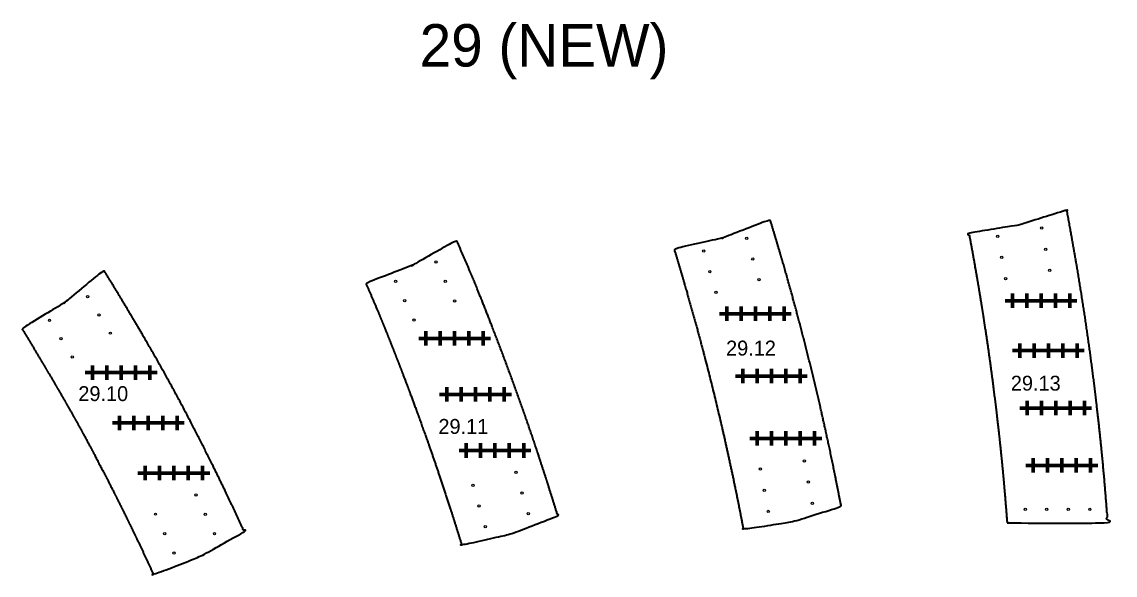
# Model space of a CAD drawing. Header units: inches. Extents: x -1683 to 11264, y -1696 to 865.
# Drawn here: x 9464.7 to 9769.4, y -1480.9 to -1326.8 of the extents above; entities that cross this region are included whole.
import ezdxf

# ---------------------------------------------------------------- set-up
doc = ezdxf.new("R2010")
doc.units = ezdxf.units.IN
doc.header["$MEASUREMENT"] = 0
doc.header["$PDMODE"] = 2
doc.header["$PDSIZE"] = 2
for name, color, linetype, lineweight in [('Annotation', 7, 'Continuous', 9), ('Drilling', 3, 'Continuous', 13), ('Engrave', 4, 'Continuous', 50)]:
    doc.layers.add(name, color=color, linetype=linetype, lineweight=lineweight)
doc.styles.add('Tw Cen MT', font='')
doc.styles.get('Tw Cen MT').set_extended_font_data('Tw Cen MT')

# ---------------------------------------------------------------- blocks, each defined once
blk = doc.blocks.new('*U2608')
at = {"layer": 'Engrave'}
blk.add_point((0, 0), dxfattribs=at)
blk = doc.blocks.new('*U2609')
at = {"layer": 'Engrave', "color": 0, "linetype": 'ByBlock', "lineweight": -2, "transparency": 16777216}
for p in [(0, 0), (4, 0), (8, 0), (12, 0), (16, 0)]:
    blk.add_blockref('*U2608', p, dxfattribs=at)
blk = doc.blocks.new('*U2610')
at = {"layer": 'Engrave'}
blk.add_point((0, 0), dxfattribs=at)
blk = doc.blocks.new('*U2611')
at = {"layer": 'Engrave', "color": 0, "linetype": 'ByBlock', "lineweight": -2, "transparency": 16777216}
for p in [(0, 0), (4, 0), (8, 0), (12, 0), (16, 0)]:
    blk.add_blockref('*U2610', p, dxfattribs=at)
blk = doc.blocks.new('*U2612')
at = {"layer": 'Engrave'}
blk.add_point((0, 0), dxfattribs=at)
blk = doc.blocks.new('*U2613')
at = {"layer": 'Engrave', "color": 0, "linetype": 'ByBlock', "lineweight": -2, "transparency": 16777216}
for p in [(0, 0), (4, 0), (8, 0), (12, 0), (16, 0)]:
    blk.add_blockref('*U2612', p, dxfattribs=at)
blk = doc.blocks.new('*U2614')
at = {"layer": 'Engrave'}
blk.add_point((0, 0), dxfattribs=at)
blk = doc.blocks.new('*U2615')
at = {"layer": 'Engrave', "color": 0, "linetype": 'ByBlock', "lineweight": -2, "transparency": 16777216}
for p in [(0, 0), (4, 0), (8, 0), (12, 0), (16, 0)]:
    blk.add_blockref('*U2614', p, dxfattribs=at)
blk = doc.blocks.new('*U2616')
at = {"layer": 'Engrave'}
blk.add_point((0, 0), dxfattribs=at)
blk = doc.blocks.new('*U2617')
at = {"layer": 'Engrave', "color": 0, "linetype": 'ByBlock', "lineweight": -2, "transparency": 16777216}
for p in [(0, 0), (4, 0), (8, 0), (12, 0), (16, 0)]:
    blk.add_blockref('*U2616', p, dxfattribs=at)
blk = doc.blocks.new('*U2618')
at = {"layer": 'Engrave'}
blk.add_point((0, 0), dxfattribs=at)
blk = doc.blocks.new('*U2619')
at = {"layer": 'Engrave', "color": 0, "linetype": 'ByBlock', "lineweight": -2, "transparency": 16777216}
for p in [(0, 0), (4, 0), (8, 0), (12, 0), (16, 0)]:
    blk.add_blockref('*U2618', p, dxfattribs=at)
blk = doc.blocks.new('*U2620')
at = {"layer": 'Engrave'}
blk.add_point((0, 0), dxfattribs=at)
blk = doc.blocks.new('*U2621')
at = {"layer": 'Engrave', "color": 0, "linetype": 'ByBlock', "lineweight": -2, "transparency": 16777216}
for p in [(0, 0), (4, 0), (8, 0), (12, 0), (16, 0)]:
    blk.add_blockref('*U2620', p, dxfattribs=at)
blk = doc.blocks.new('*U2622')
at = {"layer": 'Engrave'}
blk.add_point((0, 0), dxfattribs=at)
blk = doc.blocks.new('*U2623')
at = {"layer": 'Engrave', "color": 0, "linetype": 'ByBlock', "lineweight": -2, "transparency": 16777216}
for p in [(0, 0), (4, 0), (8, 0), (12, 0), (16, 0)]:
    blk.add_blockref('*U2622', p, dxfattribs=at)
blk = doc.blocks.new('*U2624')
at = {"layer": 'Engrave'}
blk.add_point((0, 0), dxfattribs=at)
blk = doc.blocks.new('*U2625')
at = {"layer": 'Engrave', "color": 0, "linetype": 'ByBlock', "lineweight": -2, "transparency": 16777216}
for p in [(0, 0), (4, 0), (8, 0), (12, 0), (16, 0)]:
    blk.add_blockref('*U2624', p, dxfattribs=at)
blk = doc.blocks.new('*U2626')
at = {"layer": 'Engrave'}
blk.add_point((0, 0), dxfattribs=at)
blk = doc.blocks.new('*U2627')
at = {"layer": 'Engrave', "color": 0, "linetype": 'ByBlock', "lineweight": -2, "transparency": 16777216}
for p in [(0, 0), (4, 0), (8, 0), (12, 0), (16, 0)]:
    blk.add_blockref('*U2626', p, dxfattribs=at)
blk = doc.blocks.new('*U2628')
at = {"layer": 'Engrave'}
blk.add_point((0, 0), dxfattribs=at)
blk = doc.blocks.new('*U2629')
at = {"layer": 'Engrave', "color": 0, "linetype": 'ByBlock', "lineweight": -2, "transparency": 16777216}
for p in [(0, 0), (4, 0), (8, 0), (12, 0), (16, 0)]:
    blk.add_blockref('*U2628', p, dxfattribs=at)
blk = doc.blocks.new('*U2630')
at = {"layer": 'Engrave'}
blk.add_point((0, 0), dxfattribs=at)
blk = doc.blocks.new('*U2631')
at = {"layer": 'Engrave', "color": 0, "linetype": 'ByBlock', "lineweight": -2, "transparency": 16777216}
for p in [(0, 0), (4, 0), (8, 0), (12, 0), (16, 0)]:
    blk.add_blockref('*U2630', p, dxfattribs=at)
blk = doc.blocks.new('*U2632')
at = {"layer": 'Engrave'}
blk.add_point((0, 0), dxfattribs=at)
blk = doc.blocks.new('*U2633')
at = {"layer": 'Engrave', "color": 0, "linetype": 'ByBlock', "lineweight": -2, "transparency": 16777216}
for p in [(0, 0), (4, 0), (8, 0), (12, 0), (16, 0)]:
    blk.add_blockref('*U2632', p, dxfattribs=at)

msp = doc.modelspace()

# ---------------------------------------------------------------- linework, layer by layer
for points, weights, knots in [([(9739.26382, -1466.32246), (9738.92344, -1462.0484), (9738.58299, -1457.85603), (9738.09396, -1452.50668), (9737.9769, -1451.27023), (9737.73407, -1448.78851), (9737.60861, -1447.54604), (9737.22082, -1443.81376), (9736.94708, -1441.31911), (9736.34714, -1436.09041), (9736.01942, -1433.36053), (9735.33573, -1427.91517), (9734.97936, -1425.19687), (9733.8647, -1417.05583), (9733.0591, -1411.63509), (9731.32594, -1400.80757), (9730.3989, -1395.40436), (9729.14147, -1388.54043), (9728.86723, -1387.06897), (9728.58847, -1385.59836), (9733.18869, -1384.86119), (9737.78892, -1384.12402), (9742.38914, -1383.38686), (9742.4362, -1383.37931), (9742.4826, -1383.36843), (9742.5281, -1383.35427), (9746.97652, -1381.9697), (9751.42493, -1380.58512), (9755.87335, -1379.20055), (9756.32685, -1381.57239), (9757.75969, -1389.26521), (9759.97843, -1402.29526), (9762.35497, -1418.29896), (9764.37792, -1434.30307), (9766.08104, -1450.30533), (9766.92867, -1460.98698), (9767.35206, -1466.32246), (9757.98931, -1466.32246), (9748.62656, -1466.32246), (9739.26382, -1466.32246)], [1, 1, 1, 1, 1, 1, 1, 1, 1, 1, 1, 1, 1, 1, 1, 1, 1, 1, 1, 1, 1, 1, 1, 0.998300176843, 0.998300176843, 1, 1, 1, 1, 1, 1, 1, 1, 1, 1, 1, 1, 1, 1, 1], [0, 0, 0, 0, 12.946381807, 12.946381807, 16.860541001, 16.860541001, 20.774700196, 20.774700196, 28.603018585, 28.603018585, 37.140264907, 37.140264907, 45.677511229, 45.677511229, 62.752003873, 62.752003873, 79.826496516, 79.826496516, 84.488953554, 84.488953554, 84.488953554, 85.488953554, 85.488953554, 85.488953554, 85.631805057, 85.631805057, 85.631805057, 86.631805057, 86.631805057, 86.631805057, 93.876085816, 110.106450585, 126.28169911, 142.409667031, 158.497990927, 174.554142834, 174.554142834, 174.554142834, 175.554142834, 175.554142834, 175.554142834, 175.554142834]), ([(9660.06145, -1386.93091), (9660.10795, -1386.92025), (9660.15356, -1386.90629), (9660.19806, -1386.88912), (9664.54058, -1385.21305), (9668.8831, -1383.53699), (9673.22562, -1381.86093), (9673.94027, -1384.19262), (9676.24285, -1391.83674), (9679.9312, -1404.81863), (9684.10249, -1420.82295), (9687.90449, -1436.82713), (9690.83554, -1450.47013), (9692.47614, -1458.78152), (9693.04263, -1461.74433), (9688.59422, -1463.12891), (9684.1458, -1464.51348), (9679.69738, -1465.89806), (9679.65188, -1465.91222), (9679.60548, -1465.9231), (9679.55842, -1465.93064), (9674.9582, -1466.66781), (9670.35798, -1467.40498), (9665.75775, -1468.14215), (9663.44855, -1455.95986), (9660.82908, -1443.83561), (9654.62387, -1418.28209), (9650.95923, -1404.87101), (9646.76126, -1391.06776), (9646.60608, -1390.55952), (9646.45034, -1390.05147), (9650.98738, -1389.01128), (9655.52442, -1387.97109), (9660.06145, -1386.93091)], [1, 0.998297146244, 0.998297146244, 1, 1, 1, 1, 1, 1, 1, 1, 1, 1, 1, 1, 1, 1, 1, 0.998300176843, 0.998300176843, 1, 1, 1, 1, 1, 1, 1, 1, 1, 1, 1, 1, 1, 1], [0, 0, 0, 0, 0.142978845, 0.142978845, 0.142978845, 1.142978845, 1.142978845, 1.142978845, 8.459088632, 25.092300025, 41.626824528, 58.072114194, 74.43720209, 83.486473961, 83.486473961, 83.486473961, 84.486473961, 84.486473961, 84.486473961, 84.629325465, 84.629325465, 84.629325465, 85.629325465, 85.629325465, 85.629325465, 124.252243088, 124.252243088, 167.537617748, 167.537617748, 169.19294061, 169.19294061, 169.19294061, 170.19294061, 170.19294061, 170.19294061, 170.19294061]), ([(9573.55024, -1394.5535), (9573.59468, -1394.5362), (9573.63777, -1394.51576), (9573.67929, -1394.4923), (9577.73272, -1392.20215), (9581.78615, -1389.912), (9585.83958, -1387.62185), (9586.39828, -1388.85981), (9589.29274, -1395.37047), (9594.10211, -1407.27615), (9600.25153, -1423.27707), (9605.96655, -1439.2844), (9610.51878, -1452.97433), (9613.13859, -1461.33609), (9614.05931, -1464.34013), (9609.71679, -1466.0162), (9605.37427, -1467.69226), (9601.03175, -1469.36833), (9600.98725, -1469.3855), (9600.94163, -1469.39945), (9600.89514, -1469.41011), (9596.3581, -1470.4503), (9591.82107, -1471.49049), (9587.28403, -1472.53067), (9585.40889, -1466.41327), (9583.45356, -1460.3221), (9579.96608, -1449.92697), (9578.47391, -1445.61076), (9575.89816, -1438.3825), (9574.83473, -1435.45886), (9572.66792, -1429.62613), (9571.56108, -1426.70709), (9569.84508, -1422.25724), (9569.2507, -1420.72926), (9568.18654, -1418.01464), (9567.7182, -1416.82647), (9566.78519, -1414.47568), (9566.31917, -1413.31009), (9564.91953, -1409.84423), (9563.98425, -1407.5749), (9562.67165, -1404.48554), (9562.30267, -1403.62737), (9561.47464, -1401.72695), (9561.0094, -1400.67668), (9560.53519, -1399.62146), (9564.87354, -1397.93214), (9569.21189, -1396.24282), (9573.55024, -1394.5535)], [1, 0.998297802494, 0.998297802494, 1, 1, 1, 1, 1, 1, 1, 1, 1, 1, 1, 1, 1, 1, 1, 0.998297146244, 0.998297146244, 1, 1, 1, 1, 1, 1, 1, 1, 1, 1, 1, 1, 1, 1, 1, 1, 1, 1, 1, 1, 1, 1, 1, 1, 1, 1, 1, 1], [0, 0, 0, 0, 0.14295128, 0.14295128, 0.14295128, 1.14295128, 1.14295128, 1.14295128, 5.217592484, 22.519075214, 39.652130859, 56.643222767, 73.50413852, 82.929856356, 82.929856356, 82.929856356, 83.929856356, 83.929856356, 83.929856356, 84.072835201, 84.072835201, 84.072835201, 85.072835201, 85.072835201, 85.072835201, 105.004195818, 105.004195818, 119.213307134, 119.213307134, 128.925295155, 128.925295155, 138.637283176, 138.637283176, 143.710745658, 143.710745658, 147.64356114, 147.64356114, 151.576376622, 151.576376622, 159.442007585, 159.442007585, 162.500500928, 162.500500928, 166.270648806, 166.270648806, 166.270648806, 167.270648806, 167.270648806, 167.270648806, 167.270648806]), ([(9476.63841, -1404.92186), (9476.67903, -1404.89706), (9476.71778, -1404.86942), (9476.75447, -1404.8391), (9480.34999, -1401.86695), (9483.9455, -1398.89481), (9487.54102, -1395.92266), (9490.11944, -1400.07943), (9495.8212, -1409.54615), (9504.42188, -1424.32673), (9512.97543, -1440.35925), (9520.33467, -1455.16024), (9524.82464, -1464.63346), (9526.68422, -1468.75388), (9522.63079, -1471.04403), (9518.57736, -1473.33418), (9514.52393, -1475.62433), (9514.48241, -1475.64779), (9514.43932, -1475.66822), (9514.39488, -1475.68553), (9510.05653, -1477.37485), (9505.71818, -1479.06416), (9501.37983, -1480.75348), (9501.24607, -1480.45583), (9501.11159, -1480.15777), (9500.36184, -1478.50238), (9499.73324, -1477.13804), (9498.35801, -1474.19374), (9497.6075, -1472.61126), (9496.06315, -1469.39013), (9495.26719, -1467.74664), (9493.6722, -1464.48103), (9492.87036, -1462.85411), (9490.45028, -1457.99181), (9488.81733, -1454.7747), (9485.60695, -1448.59181), (9484.03246, -1445.6231), (9481.50597, -1440.97197), (9480.57078, -1439.27401), (9478.67796, -1435.88736), (9477.71608, -1434.19059), (9475.49081, -1430.31039), (9474.21862, -1428.12416), (9471.78467, -1423.9847), (9470.6236, -1422.02641), (9468.30756, -1418.15074), (9467.14905, -1416.22906), (9465.5567, -1413.61899), (9465.12545, -1412.91524), (9464.69366, -1412.21403), (9468.67524, -1409.7833), (9472.65683, -1407.35258), (9476.63841, -1404.92186)], [1, 0.998304529919, 0.998304529919, 1, 1, 1, 1, 1, 1, 1, 1, 1, 1, 1, 1, 1, 1, 0.998297802494, 0.998297802494, 1, 1, 1, 1, 1, 1, 1, 1, 1, 1, 1, 1, 1, 1, 1, 1, 1, 1, 1, 1, 1, 1, 1, 1, 1, 1, 1, 1, 1, 1, 1, 1, 1, 1], [0, 0, 0, 0, 0.142668394, 0.142668394, 0.142668394, 1.142668394, 1.142668394, 1.142668394, 15.817343142, 34.292551756, 52.439631841, 70.318766486, 83.880838684, 83.880838684, 83.880838684, 84.880838684, 84.880838684, 84.880838684, 85.023789964, 85.023789964, 85.023789964, 86.023789964, 86.023789964, 86.023789964, 87.087274295, 87.087274295, 91.920906503, 91.920906503, 97.456941091, 97.456941091, 103.107663886, 103.107663886, 108.758386682, 108.758386682, 120.059832272, 120.059832272, 130.662916611, 130.662916611, 136.823573009, 136.823573009, 142.984229406, 142.984229406, 150.875604645, 150.875604645, 157.86316391, 157.86316391, 164.850723175, 164.850723175, 167.442625756, 167.442625756, 167.442625756, 168.442625756, 168.442625756, 168.442625756, 168.442625756])]:
    msp.add_rational_spline(points, weights, degree=3, knots=knots)
at = {"layer": 'Drilling'}
for centre in [(9736.64046, -1386.49937), (9748.92657, -1384.19687), (9666.68422, -1387.04781), (9654.70404, -1390.61507), (9737.74566, -1392.3967), (9750.03177, -1390.0942), (9580.12005, -1393.64751), (9668.3965, -1392.79829), (9656.41632, -1396.36555), (9670.10879, -1398.54878), (9738.85086, -1398.29403), (9751.13697, -1395.99153), (9568.83092, -1399.01458), (9582.69624, -1399.0663), (9483.00745, -1403.30092), (9571.40711, -1404.43337), (9585.27244, -1404.48508), (9658.12861, -1402.11604), (9472.40643, -1409.92425), (9486.18664, -1408.38941), (9573.98331, -1409.85215), (9489.36584, -1413.4779), (9475.58563, -1415.01274), (9478.76482, -1420.10122), (9682.78025, -1449.04866), (9602.38105, -1452.27556), (9670.49414, -1451.35116), (9590.40087, -1455.84282), (9683.88545, -1454.94599), (9513.2361, -1458.52318), (9604.09333, -1458.02604), (9671.59934, -1457.24849), (9592.11315, -1461.5933), (9684.99065, -1460.84332), (9744.30794, -1462.57246), (9750.30794, -1462.57246), (9756.30794, -1462.57246), (9762.30794, -1462.57246), (9501.94697, -1463.89026), (9515.8123, -1463.94197), (9605.80562, -1463.77653), (9672.70454, -1463.14582), (9593.82544, -1467.34379), (9504.52317, -1469.30904), (9518.38849, -1469.36075), (9507.09936, -1474.72782)]:
    msp.add_circle(centre, 0.3225, dxfattribs=at)

# ---------------------------------------------------------------- block references
at = {"layer": 'Engrave', "xscale": -1}
for name, p in [('*U2633', (9756.71516, -1404.43299)), ('*U2621', (9677.11726, -1408.04994)), ('*U2619', (9593.28216, -1414.94062)), ('*U2631', (9758.76609, -1418.32246)), ('*U2613', (9500.36575, -1424.47747)), ('*U2623', (9681.5673, -1425.41347)), ('*U2617', (9599.1112, -1430.55088)), ('*U2629', (9760.8032, -1434.32246)), ('*U2611', (9507.94647, -1438.45715)), ('*U2625', (9685.58219, -1442.777)), ('*U2615', (9604.54437, -1446.16115)), ('*U2627', (9762.49471, -1450.32246)), ('*U2609', (9515.04807, -1452.43682))]:
    msp.add_blockref(name, p, dxfattribs=at)

# ---------------------------------------------------------------- texts
at = {"color": 7, "insert": (9575.55, -1342.77355), "char_height": 11.8125, "attachment_point": 7, "line_spacing_factor": 0.481418, "style": 'Tw Cen MT'}
msp.add_mtext('29 (NEW)', dxfattribs=at)
at = {"layer": 'Annotation', "color": 7, "char_height": 7, "attachment_point": 7, "line_spacing_factor": 0.481418, "style": 'Tw Cen MT'}
for s, insert in [('{\\H0.59259x;29.12}', (9660.94135, -1419.76373)), ('{\\H0.59259x;29.13}', (9740.29557, -1429.53982)), ('{\\H0.59259x;29.10}', (9480.44589, -1432.45214)), ('{\\H0.59259x;29.11}', (9580.78481, -1441.58809))]:
    msp.add_mtext(s, dxfattribs=dict(at, insert=insert))

doc.saveas('drawing.dxf')
